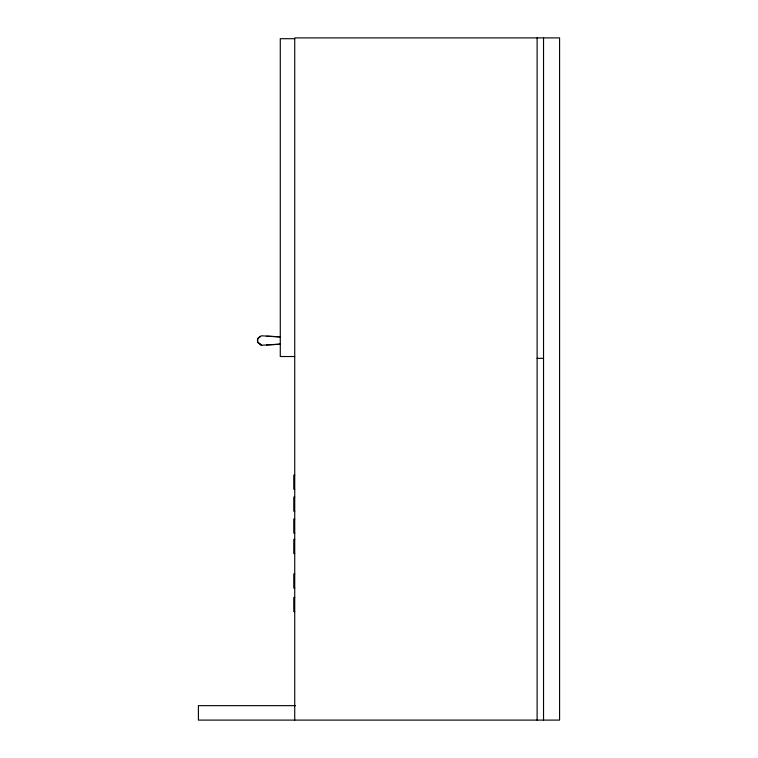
<?xml version="1.0" encoding="UTF-8"?>
<svg xmlns="http://www.w3.org/2000/svg" width="758" height="758" viewBox="0 0 758 758"><rect width="100%" height="100%" fill="white"/><g stroke="black" fill="none" stroke-linecap="round" stroke-linejoin="round"><path stroke-width="1.14" d="M280.356 336.874L261.538 335.794L257.758 338.58L257.407 340.465L257.682 342.351L261.538 345.269L280.356 344.189M258.961 337.376L257.682 338.589L257.758 342.351L261.548 345.269M259.028 337.376L260.411 336.239M280.28 344.189L266.636 344.871M294.729 38.705L280.28 38.705L280.28 356.525L294.729 356.525M537.109 358.335L543.533 358.335M294.729 475.086L293.782 475.086L293.782 489.204L294.729 489.204M294.729 497.049L293.782 497.049L293.782 511.167L294.729 511.167M294.729 519.012L293.782 519.012L293.782 533.13L294.729 533.13M294.729 539.412L293.782 539.412L293.782 553.53L294.729 553.53M294.729 573.92L293.782 573.92L293.782 588.047L294.729 588.047M294.729 597.456L293.782 597.456L293.782 611.573L294.729 611.573M295.516 705.651L198.416 705.651L198.416 720.1L559.584 720.1L559.584 37.9L294.729 37.9L294.729 720.1M280.28 336.874L266.636 336.239M261.614 345.269L257.758 342.351M543.533 37.9L543.533 720.1M537.109 37.9L537.109 720.1"/></g></svg>
